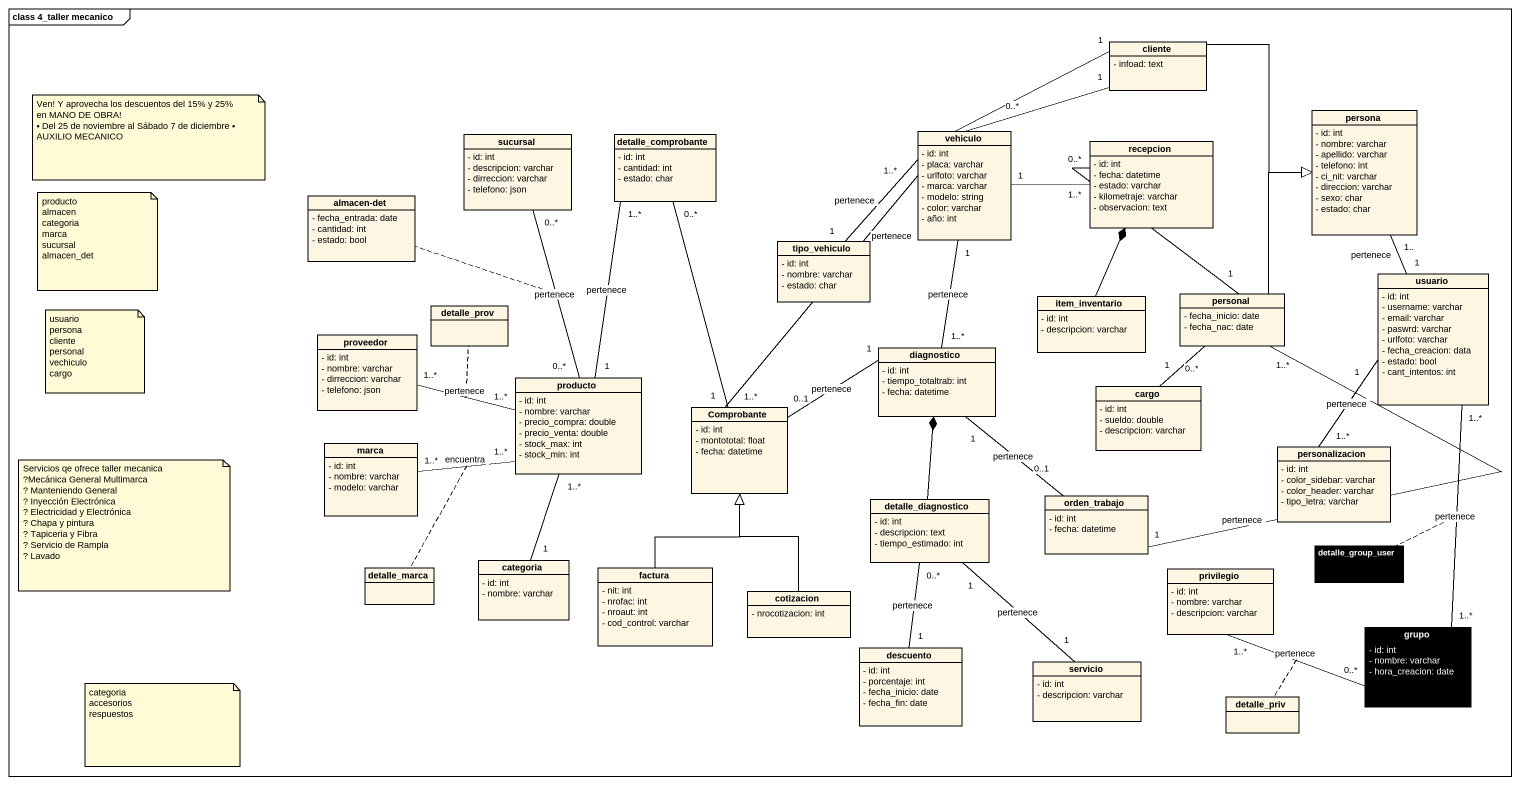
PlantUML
@startuml
mainframe class 4_taller mecanico
hide circle
hide empty members
skinparam classAttributeIconSize 0
class cliente {
  - infoad: text
}
class vehiculo {
  - id: int
  - placa: varchar
  - urlfoto: varchar
  - marca: varchar
  - modelo: string
  - color: varchar
  - año: int
}
class persona {
  - id: int
  - nombre: varchar
  - apellido: varchar
  - telefono: int
  - ci_nit: varchar
  - direccion: varchar
  - sexo: char
  - estado: char
}
class sucursal {
  - id: int
  - descripcion: varchar
  - dirreccion: varchar
  - telefono: json
}
class detalle_comprobante {
  - id: int
  - cantidad: int
  - estado: char
}
class recepcion {
  - id: int
  - fecha: datetime
  - estado: varchar
  - kilometraje: varchar
  - observacion: text
}
class "almacen-det" as almacen_det {
  - fecha_entrada: date
  - cantidad: int
  - estado: bool
}
class tipo_vehiculo {
  - id: int
  - nombre: varchar
  - estado: char
}
class usuario {
  - id: int
  - username: varchar
  - email: varchar
  - paswrd: varchar
  - urlfoto: varchar
  - fecha_creacion: data
  - estado: bool
  - cant_intentos: int
}
class detalle_prov
class item_inventario {
  - id: int
  - descripcion: varchar
}
class personal {
  - fecha_inicio: date
  - fecha_nac: date
}
class proveedor {
  - id: int
  - nombre: varchar
  - dirreccion: varchar
  - telefono: json
}
class diagnostico {
  - id: int
  - tiempo_totaltrab: int
  - fecha: datetime
}
class producto {
  - id: int
  - nombre: varchar
  - precio_compra: double
  - precio_venta: double
  - stock_max: int
  - stock_min: int
}
class cargo {
  - id: int
  - sueldo: double
  - descripcion: varchar
}
class Comprobante {
  - id: int
  - montototal: float
  - fecha: datetime
}
class marca {
  - id: int
  - nombre: varchar
  - modelo: varchar
}
class personalizacion {
  - id: int
  - color_sidebar: varchar
  - color_header: varchar
  - tipo_letra: varchar
}
class detalle_diagnostico {
  - id: int
  - descripcion: text
  - tiempo_estimado: int
}
class orden_trabajo {
  - id: int
  - fecha: datetime
}
class detalle_group_user #000000
class detalle_marca
class categoria {
  - id: int
  - nombre: varchar
}
class factura {
  - nit: int
  - nrofac: int
  - nroaut: int
  - cod_control: varchar
}
class cotizacion {
  - nrocotizacion: int
}
class privilegio {
  - id: int
  - nombre: varchar
  - descripcion: varchar
}
class grupo #000000 {
  - id: int
  - nombre: varchar
  - hora_creacion: date
}
class descuento {
  - id: int
  - porcentaje: int
  - fecha_inicio: date
  - fecha_fin: date
}
class servicio {
  - id: int
  - descripcion: varchar
}
class detalle_priv
cliente -right-|> persona
vehiculo "0..*" -up- "1" cliente
vehiculo "1" -- "1..*" diagnostico : pertenece
persona "1.." -- "1" usuario : pertenece
sucursal "0..*" -- "0..*" producto : pertenece
(sucursal, producto) .. almacen_det
detalle_comprobante "0..*" -- "1" Comprobante
recepcion "1..*" -left- "1" vehiculo
recepcion "0..*" -- "1" personal
tipo_vehiculo "1" -up- "1..*" vehiculo : pertenece
usuario "1..*" -- "1..*" grupo : pertenece
(usuario, grupo) .. detalle_group_user
item_inventario -up-* recepcion
personal -up-|> persona
personal "0..*" -- "1" cargo
personal "1..*" -- "1" orden_trabajo : pertenece
diagnostico "1" -- "0..1" orden_trabajo : pertenece
producto "1" -up- "1..*" detalle_comprobante : pertenece
producto "1..*" -left- "1..*" proveedor : pertenece
(producto, proveedor) .. detalle_prov
Comprobante "1..*" -up- "1" cliente : pertenece
Comprobante "0..1" -right- "1" diagnostico : pertenece
marca "1..*" -right- "1..*" producto : encuentra
(marca, producto) .. detalle_marca
personalizacion "1..*" -up- "1" usuario : pertenece
detalle_diagnostico -up-* diagnostico
detalle_diagnostico "0..*" -- "1" descuento : pertenece
detalle_diagnostico "1" -- "1" servicio : pertenece
categoria "1" -up- "1..*" producto
factura -up-|> Comprobante
cotizacion -up-|> Comprobante
privilegio "1..*" -right- "0..*" grupo : pertenece
(privilegio, grupo) .. detalle_priv
note as N1
  Ven! Y aprovecha los descuentos del 15% y 25% en MANO DE OBRA!
  • Del 25 de noviembre al Sábado 7 de diciembre •
  AUXILIO MECANICO
end note
note as N2
  producto
  almacen
  categoria
  marca
  sucursal
  almacen_det
end note
note as N3
  usuario
  persona
  cliente
  personal
  vechiculo
  cargo
end note
note as N4
  Servicios qe ofrece taller mecanica
  ?Mecánica General Multimarca
  ? Manteniendo General
  ? Inyección Electrónica
  ? Electricidad y Electrónica
  ? Chapa y pintura
  ? Tapiceria y Fibra
  ? Servicio de Rampla
  ? Lavado
end note
note as N5
  categoria
  accesorios
  respuestos
end note
@enduml
